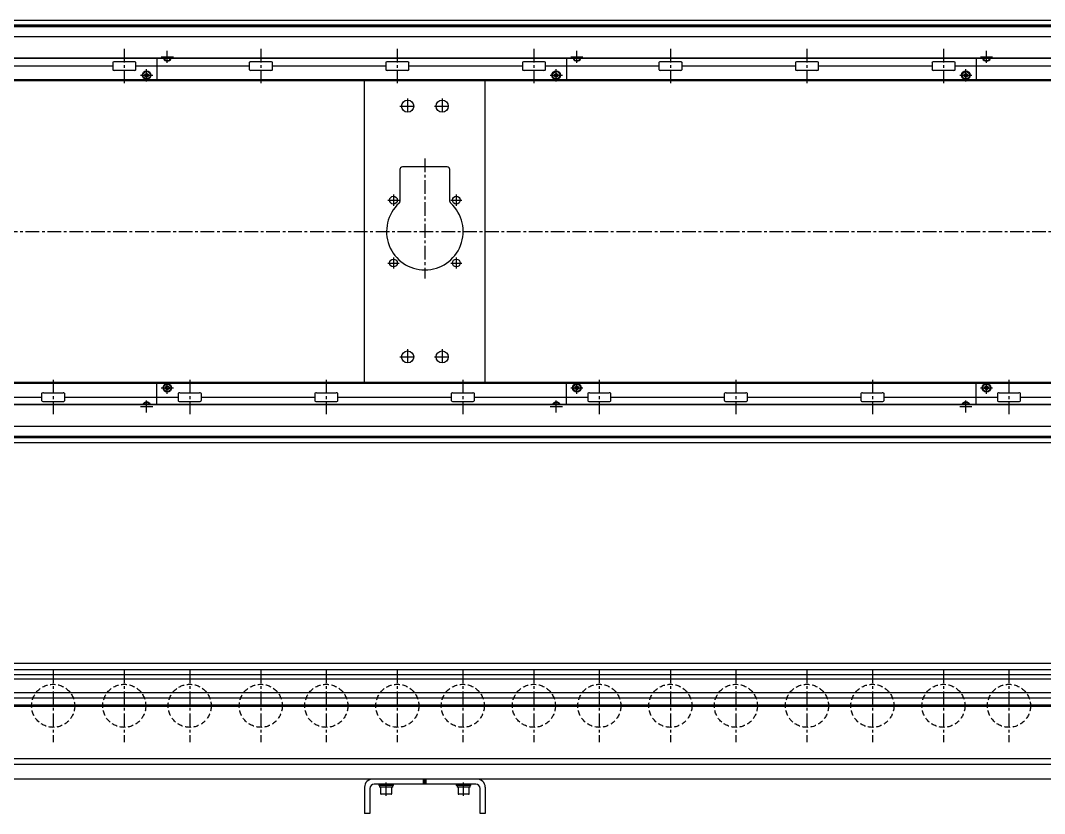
# Model space of a CAD drawing. Extents: x -10 to 4925, y -8 to 1001.
# Drawn here: x 1243 to 2432, y 28 to 948 of the extents above; entities that cross this region are included whole.
import ezdxf

# ---------------------------------------------------------------- set-up
doc = ezdxf.new("R2010")
doc.units = 0
doc.header["$LTSCALE"] = 0.5
doc.linetypes.add('CENTER', pattern=[50.8, 31.75, -6.35, 6.35, -6.35])
doc.linetypes.add('DASHED', pattern=[19.05, 12.7, -6.35])
for name, color, linetype in [('MSM_CENTER', 1, 'CENTER'), ('MSM_CONTINUOUS', 7, 'CONTINUOUS'), ('MSM_DASHED', 4, 'DASHED')]:
    doc.layers.add(name, color=color, linetype=linetype)

msp = doc.modelspace()

# ---------------------------------------------------------------- linework, layer by layer
at = {"layer": 'MSM_CENTER'}
for p, q in [((1363.2, 915.5), (1363.2, 875.5)), ((1521.7, 915.5), (1521.7, 875.5)), ((1680.2, 915.5), (1680.2, 875.5)), ((1838.7, 915.5), (1838.7, 875.5)), ((1997.2, 915.5), (1997.2, 875.5)), ((2155.7, 915.5), (2155.7, 875.5)), ((2314.2, 915.5), (2314.2, 875.5)), ((1406.2, 906.2), (1420.2, 906.2)), ((1413.2, 899.2), (1413.2, 913.3)), ((1881.7, 906.2), (1895.7, 906.2)), ((1888.7, 899.2), (1888.7, 913.3)), ((2357.2, 906.2), (2371.2, 906.2)), ((2364.2, 899.2), (2364.2, 913.3)), ((1389.2, 877.7), (1389.2, 891.8)), ((1864.7, 877.7), (1864.7, 891.8)), ((2340.2, 877.7), (2340.2, 891.8)), ((1382.2, 884.8), (1396.2, 884.8)), ((1857.7, 884.8), (1871.8, 884.8)), ((2333.2, 884.8), (2347.2, 884.8)), ((1692.2, 857.9), (1692.2, 839.9)), ((1732.2, 857.9), (1732.2, 839.9)), ((1683.2, 848.9), (1701.2, 848.9)), ((1723.2, 848.9), (1741.2, 848.9)), ((1712.2, 788.4), (1712.2, 648.9)), ((1669.2, 739.9), (1682.2, 739.9)), ((1675.7, 746.4), (1675.7, 733.4)), ((1742.2, 739.9), (1755.2, 739.9)), ((1748.7, 746.4), (1748.7, 733.4)), ((359.7, 703.4), (4267.9, 703.4)), ((1669.2, 666.9), (1682.2, 666.9)), ((1675.7, 673.4), (1675.7, 660.4)), ((1742.2, 666.9), (1755.2, 666.9)), ((1748.7, 673.4), (1748.7, 660.4)), ((1692.2, 566.9), (1692.2, 548.9)), ((1732.2, 566.9), (1732.2, 548.9)), ((1683.2, 557.9), (1701.2, 557.9)), ((1723.2, 557.9), (1741.2, 557.9)), ((1280.7, 531.3), (1280.7, 491.3)), ((1413.2, 515), (1413.2, 529.1)), ((1439.2, 531.3), (1439.2, 491.3)), ((1597.7, 531.3), (1597.7, 491.3)), ((1756.2, 531.3), (1756.2, 491.3)), ((1888.7, 515), (1888.7, 529.1)), ((1914.7, 531.3), (1914.7, 491.3)), ((2073.2, 531.3), (2073.2, 491.3)), ((2231.7, 531.3), (2231.7, 491.3)), ((2364.2, 515), (2364.2, 529.1)), ((2390.2, 531.3), (2390.2, 491.3)), ((1406.2, 522), (1420.2, 522)), ((1881.7, 522), (1895.7, 522)), ((2357.2, 522), (2371.2, 522)), ((1382.2, 500.5), (1396.2, 500.5)), ((1389.2, 493.5), (1389.2, 507.5)), ((1857.7, 500.5), (1871.8, 500.5)), ((1864.7, 493.5), (1864.7, 507.5)), ((2333.2, 500.5), (2347.2, 500.5)), ((2340.2, 493.5), (2340.2, 507.5)), ((1280.7, 195), (1280.7, 111)), ((1363.2, 195), (1363.2, 111)), ((1439.2, 195), (1439.2, 111)), ((1521.7, 195), (1521.7, 111)), ((1597.7, 195), (1597.7, 111)), ((1680.2, 195), (1680.2, 111)), ((1756.2, 195), (1756.2, 111)), ((1838.7, 195), (1838.7, 111)), ((1914.7, 195), (1914.7, 111)), ((1997.2, 195), (1997.2, 111)), ((2073.2, 195), (2073.2, 111)), ((2155.7, 195), (2155.7, 111)), ((2231.7, 195), (2231.7, 111)), ((2314.2, 195), (2314.2, 111)), ((2390.2, 195), (2390.2, 111)), ((367.2, 153), (4258.3, 153)), ((1667.2, 48.4), (1667.2, 64)), ((1757.2, 48.4), (1757.2, 64))]:
    msp.add_line(p, q, dxfattribs=at)
at = {"layer": 'MSM_CONTINUOUS'}
for p, q in [((4257.9, 948.4), (370.6, 948.4)), ((4256.2, 948.3), (372.2, 948.3)), ((4231.6, 942.9), (396.9, 942.9)), ((4231.6, 941.2), (396.9, 941.2)), ((4231.5, 942), (397, 942)), ((4256.2, 929.5), (372.2, 929.5)), ((4256.2, 904.1), (372.2, 904.1)), ((4256.2, 904.5), (422.2, 904.5)), ((1401.2, 904.1), (1401.2, 879.4)), ((1413.2, 903.9), (1412.9, 904.1)), ((1413.6, 904.1), (1413.2, 903.9)), ((1876.7, 904.1), (1876.7, 879.4)), ((1888.7, 903.9), (1888.4, 904.1)), ((1889.1, 904.1), (1888.7, 903.9)), ((2352.2, 904.1), (2352.2, 879.4)), ((2364.2, 903.9), (2363.9, 904.1)), ((2364.6, 904.1), (2364.2, 903.9)), ((1349.9, 895.5), (1218.2, 895.5)), ((1349.9, 899.5), (1349.9, 891.5)), ((1374.8, 900.5), (1351.8, 900.5)), ((1376.7, 891.5), (1376.7, 899.5)), ((1508.4, 895.5), (1376.7, 895.5)), ((1508.4, 899.5), (1508.4, 891.5)), ((1533.3, 900.5), (1510.3, 900.5)), ((1535.2, 891.5), (1535.2, 899.5)), ((1666.9, 895.5), (1535.2, 895.5)), ((1666.9, 899.5), (1666.9, 891.5)), ((1691.8, 900.5), (1668.8, 900.5)), ((1693.7, 891.5), (1693.7, 899.5)), ((1825.4, 895.5), (1693.7, 895.5)), ((1825.4, 899.5), (1825.4, 891.5)), ((1850.3, 900.5), (1827.3, 900.5)), ((1852.2, 891.5), (1852.2, 899.5)), ((1983.9, 895.5), (1852.2, 895.5)), ((1983.9, 899.5), (1983.9, 891.5)), ((2008.8, 900.5), (1985.8, 900.5)), ((2010.7, 891.5), (2010.7, 899.5)), ((2142.4, 895.5), (2010.7, 895.5)), ((2142.4, 899.5), (2142.4, 891.5)), ((2167.3, 900.5), (2144.3, 900.5)), ((2169.2, 891.5), (2169.2, 899.5)), ((2300.9, 895.5), (2169.2, 895.5)), ((2300.9, 899.5), (2300.9, 891.5)), ((2325.8, 900.5), (2302.8, 900.5)), ((2327.7, 891.5), (2327.7, 899.5)), ((2459.4, 895.5), (2327.7, 895.5)), ((1374.8, 890.5), (1351.8, 890.5)), ((1387.2, 885.9), (1389.2, 887.1)), ((1387.2, 883.6), (1387.2, 885.9)), ((1389.2, 882.4), (1387.2, 883.6)), ((1389.2, 887.1), (1391.2, 885.9)), ((1391.2, 883.6), (1389.2, 882.4)), ((1391.2, 885.9), (1391.2, 883.6)), ((1533.3, 890.5), (1510.3, 890.5)), ((1691.8, 890.5), (1668.8, 890.5)), ((1850.3, 890.5), (1827.3, 890.5)), ((1862.7, 885.9), (1864.7, 887.1)), ((1862.7, 883.6), (1862.7, 885.9)), ((1864.7, 882.4), (1862.7, 883.6)), ((1864.7, 887.1), (1866.7, 885.9)), ((1866.7, 883.6), (1864.7, 882.4)), ((1866.7, 885.9), (1866.7, 883.6)), ((2008.8, 890.5), (1985.8, 890.5)), ((2167.3, 890.5), (2144.3, 890.5)), ((2325.8, 890.5), (2302.8, 890.5)), ((2338.2, 885.9), (2340.2, 887.1)), ((2338.2, 883.6), (2338.2, 885.9)), ((2340.2, 882.4), (2338.2, 883.6)), ((2340.2, 887.1), (2342.2, 885.9)), ((2342.2, 883.6), (2340.2, 882.4)), ((2342.2, 885.9), (2342.2, 883.6)), ((4254.2, 879.4), (450.2, 879.4)), ((4257.9, 878.4), (450.2, 878.4)), ((1642.2, 528.4), (1642.2, 878.4)), ((1782.2, 528.4), (1782.2, 878.4)), ((1683.2, 775.4), (1683.2, 738.5)), ((1738.2, 778.4), (1686.2, 778.4)), ((1741.2, 738.5), (1741.2, 775.4)), ((4257.9, 528.4), (450.2, 528.4)), ((450.2, 527.4), (4254.2, 527.4)), ((1401.2, 502.6), (1401.2, 527.4)), ((1411.2, 523.2), (1413.2, 524.4)), ((1411.2, 520.9), (1411.2, 523.2)), ((1413.2, 524.4), (1415.2, 523.2)), ((1415.2, 523.2), (1415.2, 520.9)), ((1876.7, 502.6), (1876.7, 527.4)), ((1886.7, 523.2), (1888.7, 524.4)), ((1886.7, 520.9), (1886.7, 523.2)), ((1888.7, 524.4), (1890.7, 523.2)), ((1890.7, 523.2), (1890.7, 520.9)), ((2352.2, 502.6), (2352.2, 527.4)), ((2362.2, 523.2), (2364.2, 524.4)), ((2362.2, 520.9), (2362.2, 523.2)), ((2364.2, 524.4), (2366.2, 523.2)), ((2366.2, 523.2), (2366.2, 520.9)), ((1135.7, 511.3), (1267.3, 511.3)), ((1267.3, 515.3), (1267.3, 507.3)), ((1269.3, 516.3), (1292.2, 516.3)), ((1294.2, 507.3), (1294.2, 515.3)), ((1294.2, 511.3), (1425.8, 511.3)), ((1413.2, 519.7), (1411.2, 520.9)), ((1415.2, 520.9), (1413.2, 519.7)), ((1425.8, 515.3), (1425.8, 507.3)), ((1427.8, 516.3), (1450.7, 516.3)), ((1452.7, 507.3), (1452.7, 515.3)), ((1452.7, 511.3), (1584.3, 511.3)), ((1584.3, 515.3), (1584.3, 507.3)), ((1586.3, 516.3), (1609.2, 516.3)), ((1611.2, 507.3), (1611.2, 515.3)), ((1611.2, 511.3), (1742.8, 511.3)), ((1742.8, 515.3), (1742.8, 507.3)), ((1744.8, 516.3), (1767.7, 516.3)), ((1769.7, 507.3), (1769.7, 515.3)), ((1769.7, 511.3), (1901.3, 511.3)), ((1888.7, 519.7), (1886.7, 520.9)), ((1890.7, 520.9), (1888.7, 519.7)), ((1901.3, 515.3), (1901.3, 507.3)), ((1903.3, 516.3), (1926.2, 516.3)), ((1928.2, 507.3), (1928.2, 515.3)), ((1928.2, 511.3), (2059.8, 511.3)), ((2059.8, 515.3), (2059.8, 507.3)), ((2061.8, 516.3), (2084.7, 516.3)), ((2086.7, 507.3), (2086.7, 515.3)), ((2086.7, 511.3), (2218.3, 511.3)), ((2218.3, 515.3), (2218.3, 507.3)), ((2220.3, 516.3), (2243.2, 516.3)), ((2245.2, 507.3), (2245.2, 515.3)), ((2245.2, 511.3), (2376.8, 511.3)), ((2364.2, 519.7), (2362.2, 520.9)), ((2366.2, 520.9), (2364.2, 519.7)), ((2376.8, 515.3), (2376.8, 507.3)), ((2378.8, 516.3), (2401.7, 516.3)), ((2403.7, 507.3), (2403.7, 515.3)), ((2403.7, 511.3), (2535.3, 511.3)), ((4256.2, 502.6), (372.2, 502.6)), ((4256.2, 502.2), (422.2, 502.2)), ((1269.3, 506.3), (1292.2, 506.3)), ((1388.9, 502.6), (1389.2, 502.9)), ((1389.2, 502.9), (1389.6, 502.6)), ((1427.8, 506.3), (1450.7, 506.3)), ((1586.3, 506.3), (1609.2, 506.3)), ((1744.8, 506.3), (1767.7, 506.3)), ((1864.4, 502.6), (1864.7, 502.9)), ((1864.7, 502.9), (1865.1, 502.6)), ((1903.3, 506.3), (1926.2, 506.3)), ((2061.8, 506.3), (2084.7, 506.3)), ((2220.3, 506.3), (2243.2, 506.3)), ((2339.9, 502.6), (2340.2, 502.9)), ((2340.2, 502.9), (2340.6, 502.6)), ((2378.8, 506.3), (2401.7, 506.3)), ((4256.2, 477.2), (372.2, 477.2)), ((4231.6, 465.6), (396.9, 465.6)), ((4231.6, 463.9), (396.9, 463.9)), ((4231.5, 464.7), (397, 464.7)), ((4257.9, 458.4), (370.6, 458.4)), ((4256.2, 458.4), (372.2, 458.4)), ((4256.2, 202), (372.2, 202)), ((4256.2, 194.6), (674.4, 194.6)), ((4140.2, 189), (676.6, 189)), ((4140.2, 184), (678.6, 184)), ((4040.2, 168.2), (667.2, 168.2)), ((4040.2, 161.8), (682.2, 161.8)), ((4040.2, 153.9), (682.2, 153.9)), ((4040.2, 153), (682.2, 153)), ((4040.2, 152.1), (682.2, 152.1)), ((4040.2, 84.8), (679.7, 84.8)), ((4040.2, 91.3), (682.2, 91.3)), ((4257.9, 68), (472.2, 68)), ((1771.2, 62), (1653.2, 62)), ((1658.7, 62), (1658.7, 60.4)), ((1675.7, 60.4), (1658.7, 60.4)), ((1659.5, 60.4), (1659.5, 58.4)), ((1674.9, 58.4), (1674.9, 60.4)), ((1675.7, 60.4), (1675.7, 62)), ((1710.7, 62), (1710.7, 68)), ((1712.2, 62), (1712.2, 68)), ((1713.7, 62), (1713.7, 68)), ((1748.7, 62), (1748.7, 60.4)), ((1765.7, 60.4), (1748.7, 60.4)), ((1749.5, 60.4), (1749.5, 58.4)), ((1764.9, 58.4), (1764.9, 60.4)), ((1765.7, 60.4), (1765.7, 62)), ((1642.2, 58.5), (1642.2, 28)), ((1648.2, 57), (1648.2, 28)), ((1674.9, 58.4), (1659.5, 58.4)), ((1660.7, 58.4), (1660.7, 51.2)), ((1672.9, 50.4), (1661.5, 50.4)), ((1673.7, 51.2), (1673.7, 58.4)), ((1764.9, 58.4), (1749.5, 58.4)), ((1750.7, 58.4), (1750.7, 51.2)), ((1762.9, 50.4), (1751.5, 50.4)), ((1763.7, 51.2), (1763.7, 58.4)), ((1776.2, 28), (1776.2, 57)), ((1782.2, 58.5), (1782.2, 28)), ((1648.2, 28), (1642.2, 28)), ((1782.2, 28), (1776.2, 28))]:
    msp.add_line(p, q, dxfattribs=at)
for centre, radius in [((1389.2, 884.8), 5), ((1389.2, 884.8), 4.25), ((1864.7, 884.8), 5), ((1864.7, 884.8), 4.25), ((2340.2, 884.8), 5), ((2340.2, 884.8), 4.25), ((1692.2, 848.9), 7), ((1732.2, 848.9), 7), ((1675.7, 739.9), 4.5), ((1748.7, 739.9), 4.5), ((1675.7, 666.9), 4.5), ((1748.7, 666.9), 4.5), ((1692.2, 557.9), 7), ((1732.2, 557.9), 7), ((1413.2, 522), 5), ((1413.2, 522), 4.25), ((1888.7, 522), 5), ((1888.7, 522), 4.25), ((2364.2, 522), 5), ((2364.2, 522), 4.25)]:
    msp.add_circle(centre, radius, dxfattribs=at)
for centre, radius, start, end in [((1413.2, 906.2), 5, 204.8346, 335.1654), ((1413.2, 906.2), 4.25, 209.6116, 330.3884), ((1888.7, 906.2), 5, 204.8346, 335.1654), ((1888.7, 906.2), 4.25, 209.6116, 330.3884), ((2364.2, 906.2), 5, 204.8346, 335.1654), ((2364.2, 906.2), 4.25, 209.6116, 330.3884), ((1350.7, 899.4), 0.882, 115.5328, 172.1027), ((1351.8, 897.1), 3.41, 89.6687, 115.2454), ((1374.8, 897.1), 3.41, 64.7546, 90.3313), ((1375.9, 899.4), 0.882, 7.8973, 64.4672), ((1509.2, 899.4), 0.882, 115.5328, 172.1027), ((1510.3, 897.1), 3.41, 89.6687, 115.2454), ((1533.3, 897.1), 3.41, 64.7546, 90.3313), ((1534.4, 899.4), 0.882, 7.8973, 64.4672), ((1667.7, 899.4), 0.882, 115.5328, 172.1027), ((1668.8, 897.1), 3.41, 89.6687, 115.2454), ((1691.8, 897.1), 3.41, 64.7546, 90.3313), ((1692.9, 899.4), 0.882, 7.8973, 64.4672), ((1826.2, 899.4), 0.882, 115.5328, 172.1027), ((1827.3, 897.1), 3.41, 89.6687, 115.2454), ((1850.3, 897.1), 3.41, 64.7546, 90.3313), ((1851.4, 899.4), 0.882, 7.8973, 64.4672), ((1984.7, 899.4), 0.882, 115.5328, 172.1027), ((1985.8, 897.1), 3.41, 89.6687, 115.2454), ((2008.8, 897.1), 3.41, 64.7546, 90.3313), ((2009.9, 899.4), 0.882, 7.8973, 64.4672), ((2143.2, 899.4), 0.882, 115.5328, 172.1027), ((2144.3, 897.1), 3.41, 89.6687, 115.2454), ((2167.3, 897.1), 3.41, 64.7546, 90.3313), ((2168.4, 899.4), 0.882, 7.8973, 64.4672), ((2301.7, 899.4), 0.882, 115.5328, 172.1027), ((2302.8, 897.1), 3.41, 89.6687, 115.2454), ((2325.8, 897.1), 3.41, 64.7546, 90.3313), ((2326.9, 899.4), 0.882, 7.8973, 64.4672), ((1350.7, 891.6), 0.882, 187.8973, 244.4672), ((1351.8, 893.9), 3.41, 244.7546, 270.3313), ((1374.8, 893.9), 3.41, 269.6687, 295.2454), ((1375.9, 891.6), 0.882, 295.5328, 352.1027), ((1509.2, 891.6), 0.882, 187.8973, 244.4672), ((1510.3, 893.9), 3.41, 244.7546, 270.3313), ((1533.3, 893.9), 3.41, 269.6687, 295.2454), ((1534.4, 891.6), 0.882, 295.5328, 352.1027), ((1667.7, 891.6), 0.882, 187.8973, 244.4672), ((1668.8, 893.9), 3.41, 244.7546, 270.3313), ((1691.8, 893.9), 3.41, 269.6687, 295.2454), ((1692.9, 891.6), 0.882, 295.5328, 352.1027), ((1826.2, 891.6), 0.882, 187.8973, 244.4672), ((1827.3, 893.9), 3.41, 244.7546, 270.3313), ((1850.3, 893.9), 3.41, 269.6687, 295.2454), ((1851.4, 891.6), 0.882, 295.5328, 352.1027), ((1984.7, 891.6), 0.882, 187.8973, 244.4672), ((1985.8, 893.9), 3.41, 244.7546, 270.3313), ((2008.8, 893.9), 3.41, 269.6687, 295.2454), ((2009.9, 891.6), 0.882, 295.5328, 352.1027), ((2143.2, 891.6), 0.882, 187.8973, 244.4672), ((2144.3, 893.9), 3.41, 244.7546, 270.3313), ((2167.3, 893.9), 3.41, 269.6687, 295.2454), ((2168.4, 891.6), 0.882, 295.5328, 352.1027), ((2301.7, 891.6), 0.882, 187.8973, 244.4672), ((2302.8, 893.9), 3.41, 244.7546, 270.3313), ((2325.8, 893.9), 3.41, 269.6687, 295.2454), ((2326.9, 891.6), 0.882, 295.5328, 352.1027), ((1686.2, 775.4), 3, 90, 180), ((1738.2, 775.4), 3, 360, 90), ((1680.2, 738.5), 3, 312.3521, 0), ((1744.3, 738.5), 3, 180, 227.6479), ((1712.2, 703.4), 44.5, 132.3521, 47.6479), ((1268.2, 515.2), 0.882, 115.5328, 172.1027), ((1269.3, 512.9), 3.41, 89.6687, 115.2454), ((1292.2, 512.9), 3.41, 64.7546, 90.3313), ((1293.3, 515.2), 0.882, 7.8973, 64.4672), ((1426.7, 515.2), 0.882, 115.5328, 172.1027), ((1427.8, 512.9), 3.41, 89.6687, 115.2454), ((1450.7, 512.9), 3.41, 64.7546, 90.3313), ((1451.8, 515.2), 0.882, 7.8973, 64.4672), ((1585.2, 515.2), 0.882, 115.5328, 172.1027), ((1586.3, 512.9), 3.41, 89.6687, 115.2454), ((1609.2, 512.9), 3.41, 64.7546, 90.3313), ((1610.3, 515.2), 0.882, 7.8973, 64.4672), ((1743.7, 515.2), 0.882, 115.5328, 172.1027), ((1744.8, 512.9), 3.41, 89.6687, 115.2454), ((1767.7, 512.9), 3.41, 64.7546, 90.3313), ((1768.8, 515.2), 0.882, 7.8973, 64.4672), ((1902.2, 515.2), 0.882, 115.5328, 172.1027), ((1903.3, 512.9), 3.41, 89.6687, 115.2454), ((1926.2, 512.9), 3.41, 64.7546, 90.3313), ((1927.3, 515.2), 0.882, 7.8973, 64.4672), ((2060.7, 515.2), 0.882, 115.5328, 172.1027), ((2061.8, 512.9), 3.41, 89.6687, 115.2454), ((2084.7, 512.9), 3.41, 64.7546, 90.3313), ((2085.8, 515.2), 0.882, 7.8973, 64.4672), ((2219.2, 515.2), 0.882, 115.5328, 172.1027), ((2220.3, 512.9), 3.41, 89.6687, 115.2454), ((2243.2, 512.9), 3.41, 64.7546, 90.3313), ((2244.3, 515.2), 0.882, 7.8973, 64.4672), ((2377.7, 515.2), 0.882, 115.5328, 172.1027), ((2378.8, 512.9), 3.41, 89.6687, 115.2454), ((2401.7, 512.9), 3.41, 64.7546, 90.3313), ((2402.8, 515.2), 0.882, 7.8973, 64.4672), ((1268.2, 507.4), 0.882, 187.8973, 244.4672), ((1269.3, 509.7), 3.41, 244.7546, 270.3313), ((1292.2, 509.7), 3.41, 269.6687, 295.2454), ((1293.3, 507.4), 0.882, 295.5328, 352.1027), ((1389.2, 500.5), 5, 24.8346, 155.1654), ((1389.2, 500.5), 4.25, 29.6116, 150.3884), ((1426.7, 507.4), 0.882, 187.8973, 244.4672), ((1427.8, 509.7), 3.41, 244.7546, 270.3313), ((1450.7, 509.7), 3.41, 269.6687, 295.2454), ((1451.8, 507.4), 0.882, 295.5328, 352.1027), ((1585.2, 507.4), 0.882, 187.8973, 244.4672), ((1586.3, 509.7), 3.41, 244.7546, 270.3313), ((1609.2, 509.7), 3.41, 269.6687, 295.2454), ((1610.3, 507.4), 0.882, 295.5328, 352.1027), ((1743.7, 507.4), 0.882, 187.8973, 244.4672), ((1744.8, 509.7), 3.41, 244.7546, 270.3313), ((1767.7, 509.7), 3.41, 269.6687, 295.2454), ((1768.8, 507.4), 0.882, 295.5328, 352.1027), ((1864.7, 500.5), 5, 24.8346, 155.1654), ((1864.7, 500.5), 4.25, 29.6116, 150.3884), ((1902.2, 507.4), 0.882, 187.8973, 244.4672), ((1903.3, 509.7), 3.41, 244.7546, 270.3313), ((1926.2, 509.7), 3.41, 269.6687, 295.2454), ((1927.3, 507.4), 0.882, 295.5328, 352.1027), ((2060.7, 507.4), 0.882, 187.8973, 244.4672), ((2061.8, 509.7), 3.41, 244.7546, 270.3313), ((2084.7, 509.7), 3.41, 269.6687, 295.2454), ((2085.8, 507.4), 0.882, 295.5328, 352.1027), ((2219.2, 507.4), 0.882, 187.8973, 244.4672), ((2220.3, 509.7), 3.41, 244.7546, 270.3313), ((2243.2, 509.7), 3.41, 269.6687, 295.2454), ((2244.3, 507.4), 0.882, 295.5328, 352.1027), ((2340.2, 500.5), 5, 24.8346, 155.1654), ((2340.2, 500.5), 4.25, 29.6116, 150.3884), ((2377.7, 507.4), 0.882, 187.8973, 244.4672), ((2378.8, 509.7), 3.41, 244.7546, 270.3313), ((2401.7, 509.7), 3.41, 269.6687, 295.2454), ((2402.8, 507.4), 0.882, 295.5328, 352.1027), ((1651.7, 58.5), 9.5, 90, 180), ((1653.2, 57), 5, 90, 180), ((1771.2, 57), 5, 0, 90), ((1772.7, 58.5), 9.5, 0, 90), ((1661.5, 51.2), 0.8, 180, 270), ((1672.9, 51.2), 0.8, 270, 0), ((1751.5, 51.2), 0.8, 180, 270), ((1762.9, 51.2), 0.8, 270, 0)]:
    msp.add_arc(centre, radius, start, end, dxfattribs=at)
at = {"layer": 'MSM_DASHED'}
for centre in [(1280.7, 153), (1363.2, 153), (1439.2, 153), (1521.7, 153), (1597.7, 153), (1680.2, 153), (1756.2, 153), (1838.7, 153), (1914.7, 153), (1997.2, 153), (2073.2, 153), (2155.7, 153), (2231.7, 153), (2314.2, 153), (2390.2, 153)]:
    msp.add_circle(centre, 25, dxfattribs=at)

doc.saveas('drawing.dxf')
